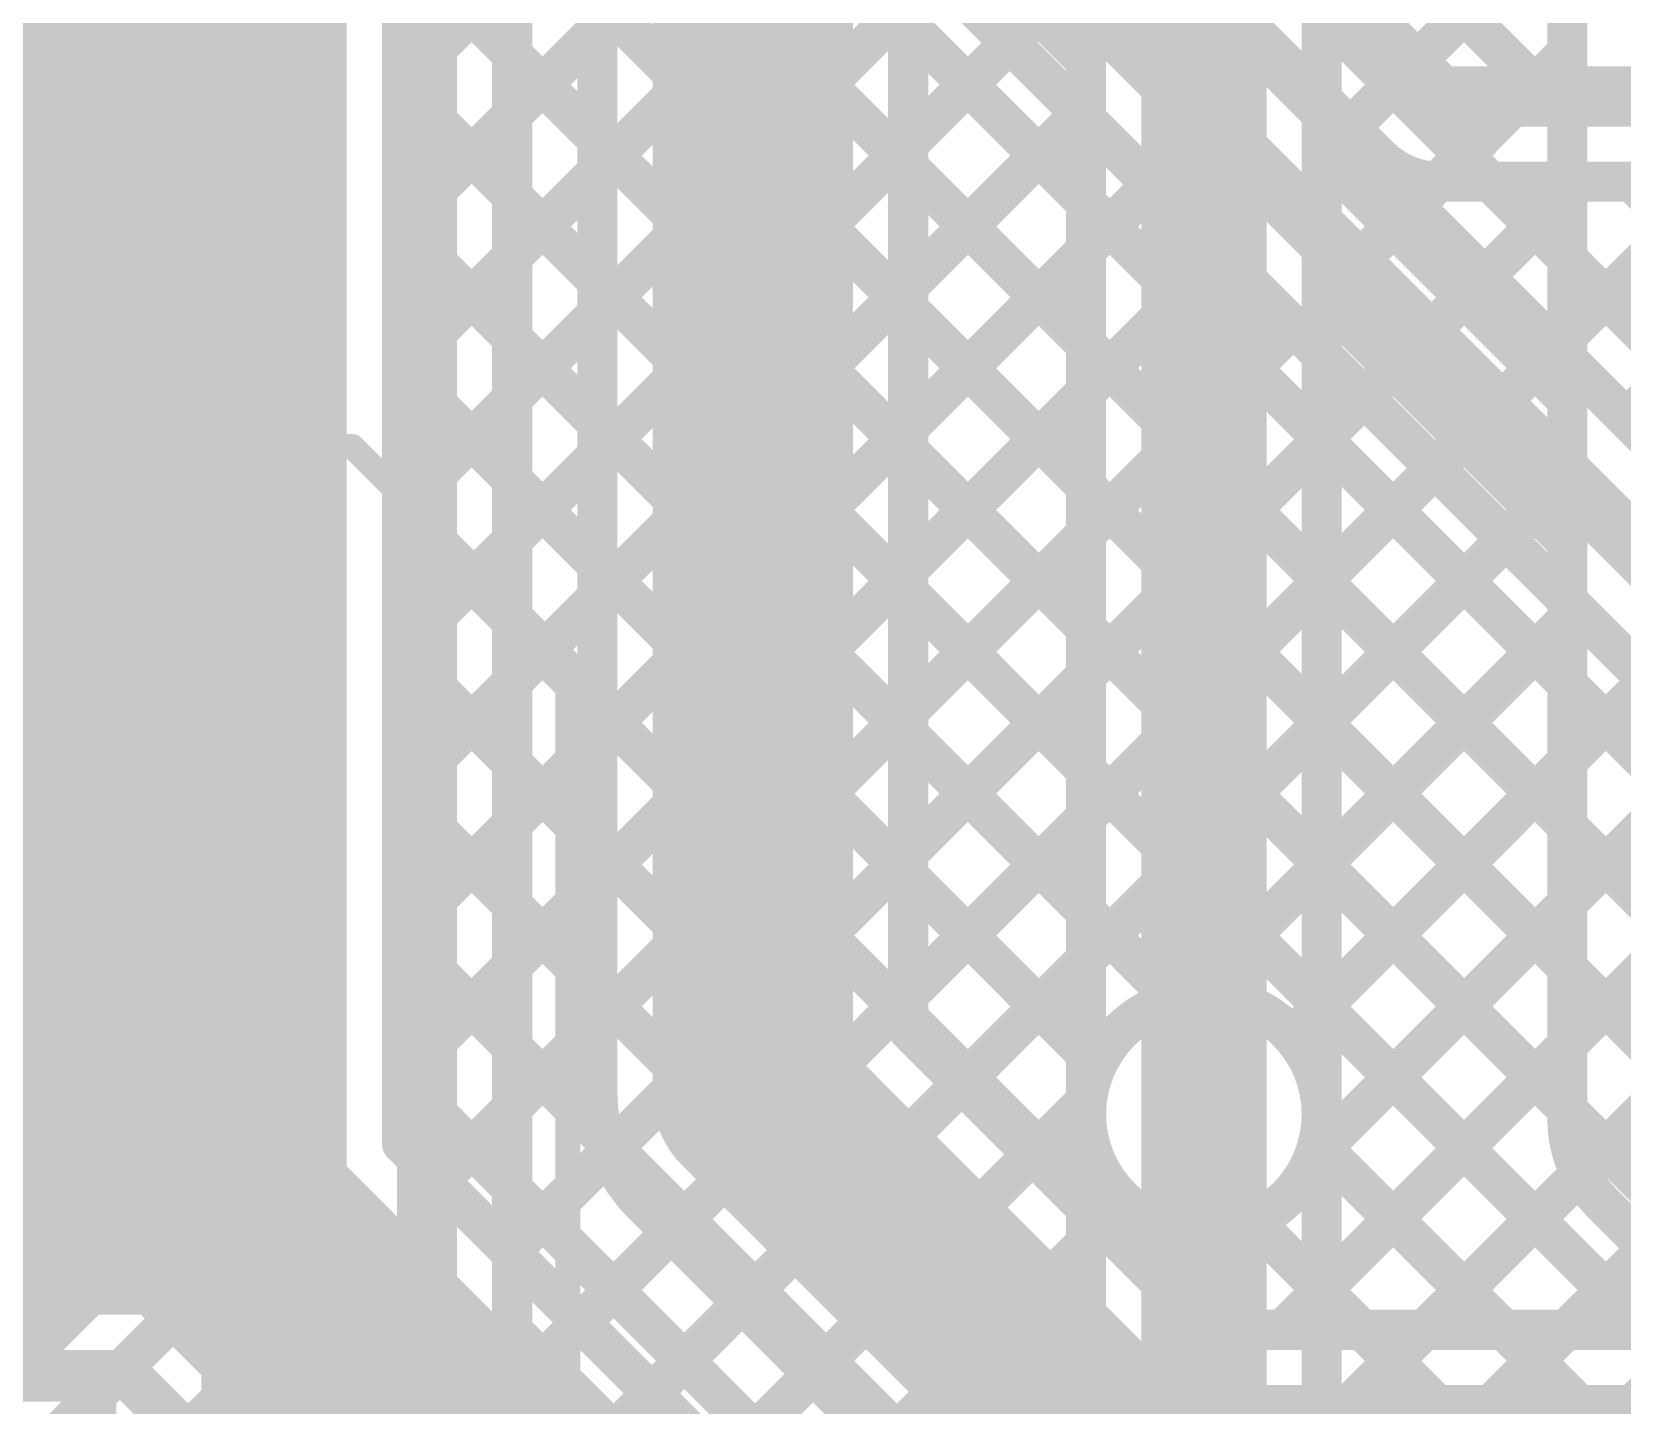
# Model space of a CAD drawing. Header units: millimetres. Extents: x 0 to 214, y 0 to 214.
# Drawn here: x 4.0042 to 4.3215, y 0.488 to 0.7619 of the extents above; entities that cross this region are included whole.
import ezdxf

# ---------------------------------------------------------------- set-up
doc = ezdxf.new("R2010")
doc.units = ezdxf.units.MM
doc.header["$MEASUREMENT"] = 0
for name, color, linetype in [('BottomLayer', 5, 'Continuous'), ('BottomSolder', 6, 'Continuous'), ('TopLayer', 1, 'Continuous'), ('TopOverlay', 2, 'Continuous'), ('TopPaste', 8, 'Continuous'), ('TopSolder', 216, 'Continuous'), ('ViaHoleLayer', 16, 'Continuous')]:
    doc.layers.add(name, color=color, linetype=linetype)

# ---------------------------------------------------------------- blocks, each defined once
blk = doc.blocks.new('UWX1E101MCL1GB_137')
at = {"layer": 'TopLayer'}
blk.add_hatch(color=1, dxfattribs=at).paths.add_polyline_path([(-0.03937, 0.06496), (-0.03937, -0.06496), (-0.24803, -0.06496), (-0.24803, 0.06496)])
at = {"layer": 'TopPaste'}
blk.add_hatch(color=8, dxfattribs=at).paths.add_polyline_path([(-0.03937, 0.06496), (-0.03937, -0.06496), (-0.24803, -0.06496), (-0.24803, 0.06496)])
at = {"layer": 'TopSolder'}
blk.add_hatch(color=216, dxfattribs=at).paths.add_polyline_path([(-0.03537, 0.06896), (-0.03537, -0.06896), (-0.25203, -0.06896), (-0.25203, 0.06896)])
at = {"layer": 'TopOverlay', "const_width": 0.005}
for points in [[(-0.167, 0.127), (-0.124, 0.17)], [(0.168, 0.17), (-0.124, 0.17)], [(-0.167, 0.086), (-0.167, 0.127)], [(-0.208, 0.074), (-0.208, 0.098)], [(-0.196, 0.086), (-0.22, 0.086)]]:
    blk.add_lwpolyline(points, dxfattribs=at)
at = {"layer": 'TopOverlay', "const_width": 0.0025}
for points in [[(-0.12525, 0.17, 1), (-0.12275, 0.17, 1)], [(-0.12525, 0.17, 1), (-0.12275, 0.17, 1)], [(-0.16825, 0.127, 1), (-0.16575, 0.127, 1)], [(-0.16825, 0.127, 1), (-0.16575, 0.127, 1)], [(-0.20925, 0.098, 1), (-0.20675, 0.098, 1)], [(-0.22125, 0.086, 1), (-0.21875, 0.086, 1)], [(-0.19725, 0.086, 1), (-0.19475, 0.086, 1)], [(-0.16825, 0.086, 1), (-0.16575, 0.086, 1)], [(-0.20925, 0.074, 1), (-0.20675, 0.074, 1)]]:
    blk.add_lwpolyline(points, format="xyb", close=True, dxfattribs=at)

msp = doc.modelspace()

# ---------------------------------------------------------------- hatches: boundary and pattern name
at = {"layer": 'BottomLayer'}
h = msp.add_hatch(color=5, dxfattribs=at)
edge = h.paths.add_edge_path()
edge.add_arc((4.238, 0.546), 0.01181, 0, 360)
at = {"layer": 'BottomSolder'}
h = msp.add_hatch(color=6, dxfattribs=at)
edge = h.paths.add_edge_path()
edge.add_arc((4.238, 0.546), 0.00991, 0, 360)
at = {"layer": 'TopLayer'}
msp.add_hatch(color=1, dxfattribs=at).paths.add_polyline_path([(3.755, 0.506), (4.067, 0.506), (4.067, 0.932), (3.755, 0.932)])
h = msp.add_hatch(color=1, dxfattribs=at)
edge = h.paths.add_edge_path()
edge.add_arc((4.238, 0.546), 0.01181, 0, 360)
at = {"layer": 'TopSolder'}
h = msp.add_hatch(color=216, dxfattribs=at)
edge = h.paths.add_edge_path()
edge.add_arc((4.238, 0.546), 0.00991, 0, 360)
at = {"layer": 'ViaHoleLayer'}
h = msp.add_hatch(color=16, dxfattribs=at)
edge = h.paths.add_edge_path()
edge.add_arc((4.238, 0.546), 0.00591, 0, 360)

# ---------------------------------------------------------------- linework, layer by layer
at = {"layer": 'BottomLayer'}
for points, const_width in [([(4.011, 0.547), (4.011, 2.504)], 0.012), ([(4.034, 0.531), (4.034, 2.494)], 0.012), ([(4.059, 0.192), (4.059, 2.482)], 0.012), ([(4.083, 0.18588), (4.083, 2.467)], 0.012), ([(4.125, 0.88204), (4.41104, 0.596)], 0.008), ([(4.108, 0.875), (4.404, 0.579)], 0.012), ([(4.1, 0.25817), (4.1, 0.85896)], 0.008), ([(4.1, 0.85896), (4.39198, 0.56698)], 0.008), ([(4.1, 0.84228), (4.5694, 0.37288)], 0.008), ([(4.1, 0.81399), (4.57466, 0.33934)], 0.008), ([(4.2265, 0.8075), (4.285, 0.749)], 0.012), ([(4.1, 0.74531), (4.15682, 0.80213)], 0.008), ([(4.21448, 0.79548), (4.27298, 0.73698)], 0.008), ([(4.1, 0.71703), (4.17097, 0.78799)], 0.008), ([(4.1, 0.78571), (4.44637, 0.43934)], 0.008), ([(4.1, 0.68874), (4.18511, 0.77385)], 0.008), ([(4.1, 0.66046), (4.19925, 0.75971)], 0.008), ([(4.1, 0.75742), (4.42023, 0.43719)], 0.008), ([(4.285, 0.749), (4.444, 0.749)], 0.012), ([(4.1, 0.63217), (4.21339, 0.74557)], 0.008), ([(4.1, 0.60389), (4.22753, 0.73142)], 0.008), ([(4.1, 0.72914), (4.40051, 0.42863)], 0.008), ([(4.27986, 0.72718), (4.28468, 0.732)], 0.008), ([(4.28506, 0.732), (4.4155, 0.732)], 0.008), ([(4.294, 0.71304), (4.31296, 0.732)], 0.008), ([(4.29513, 0.732), (4.43113, 0.596)], 0.008), ([(4.30814, 0.6989), (4.34125, 0.732)], 0.008), ([(4.32229, 0.68475), (4.36953, 0.732)], 0.008), ([(4.32341, 0.732), (4.45941, 0.596)], 0.008), ([(4.1, 0.57561), (4.24168, 0.71728)], 0.008), ([(4.1, 0.54732), (4.25582, 0.70314)], 0.008), ([(4.1, 0.70086), (4.23211, 0.56875)], 0.008), ([(4.1, 0.51904), (4.26996, 0.689)], 0.008), ([(4.1, 0.49075), (4.2841, 0.67486)], 0.008), ([(4.1, 0.67257), (4.21668, 0.55589)], 0.008), ([(4.1, 0.46247), (4.29825, 0.66071)], 0.008), ([(4.23514, 0.56933), (4.31239, 0.64657)], 0.008), ([(4.1, 0.64429), (4.2145, 0.52979)], 0.008), ([(4.25563, 0.56153), (4.32653, 0.63243)], 0.008), ([(4.2615, 0.53911), (4.34067, 0.61829)], 0.008), ([(4.1, 0.616), (4.2145, 0.5015)], 0.008), ([(4.2615, 0.51083), (4.35481, 0.60414)], 0.008), ([(4.2615, 0.48255), (4.36896, 0.59)], 0.008), ([(4.1, 0.58772), (4.2145, 0.47322)], 0.008), ([(4.2615, 0.45426), (4.3831, 0.57586)], 0.008), ([(4.2615, 0.42598), (4.39845, 0.56293)], 0.008), ([(4.1, 0.55943), (4.2145, 0.44493)], 0.008), ([(4.238, 0.364), (4.238, 0.546)], 0.025), ([(3.765, 0.301), (4.011, 0.547)], 0.012), ([(4.1, 0.43418), (4.21467, 0.54886)], 0.008), ([(4.2145, 0.364), (4.2145, 0.546)], 0.008), ([(4.2615, 0.37373), (4.2615, 0.546)], 0.008), ([(4.2615, 0.53936), (4.3851, 0.41576)], 0.008), ([(3.798, 0.295), (4.034, 0.531)], 0.012), ([(4.1, 0.53115), (4.2145, 0.41665)], 0.008), ([(4.1, 0.4059), (4.2145, 0.5204)], 0.008), ([(3.85482, 0.32778), (4.042, 0.51496)], 0.008), ([(4.042, 0.19904), (4.042, 0.51496)], 0.008), ([(4.2615, 0.51107), (4.37364, 0.39893)], 0.008), ([(4.03667, 0.50963), (4.042, 0.5043)], 0.008), ([(4.1, 0.50287), (4.2145, 0.38837)], 0.008), ([(4.02253, 0.49549), (4.042, 0.47601)], 0.008), ([(4.1, 0.37761), (4.2145, 0.49211)], 0.008), ([(3.87025, 0.31757), (4.042, 0.48932)], 0.008)]:
    msp.add_lwpolyline(points, dxfattribs=dict(at, const_width=const_width))
for points, const_width in [([(4.19725, 0.75971, 1), (4.20125, 0.75971, 1)], 0.004), ([(4.098, 0.75742, 1), (4.102, 0.75742, 1)], 0.004), ([(4.282, 0.749, 1), (4.288, 0.749, 1)], 0.006), ([(4.282, 0.749, 1), (4.288, 0.749, 1)], 0.006), ([(4.098, 0.74531, 1), (4.102, 0.74531, 1)], 0.004), ([(4.21139, 0.74557, 1), (4.21539, 0.74557, 1)], 0.004), ([(4.27098, 0.73698, 1), (4.27498, 0.73698, 1)], 0.004), ([(4.27098, 0.73698, 1), (4.27498, 0.73698, 1)], 0.004), ([(4.27098, 0.73698, 1), (4.27498, 0.73698, 1)], 0.004), ([(4.098, 0.72914, 1), (4.102, 0.72914, 1)], 0.004), ([(4.22553, 0.73142, 1), (4.22953, 0.73142, 1)], 0.004), ([(4.28268, 0.732, 1), (4.28668, 0.732, 1)], 0.004), ([(4.283, 0.732, 1), (4.287, 0.732, 1)], 0.004), ([(4.28306, 0.732, 1), (4.28706, 0.732, 1)], 0.004), ([(4.28306, 0.732, 1), (4.28706, 0.732, 1)], 0.004), ([(4.29313, 0.732, 1), (4.29713, 0.732, 1)], 0.004), ([(4.31096, 0.732, 1), (4.31496, 0.732, 1)], 0.004), ([(4.32141, 0.732, 1), (4.32541, 0.732, 1)], 0.004), ([(4.27786, 0.72718, 1), (4.28186, 0.72718, 1)], 0.004), ([(4.098, 0.71703, 1), (4.102, 0.71703, 1)], 0.004), ([(4.23968, 0.71728, 1), (4.24368, 0.71728, 1)], 0.004), ([(4.292, 0.71304, 1), (4.296, 0.71304, 1)], 0.004), ([(4.098, 0.70086, 1), (4.102, 0.70086, 1)], 0.004), ([(4.25382, 0.70314, 1), (4.25782, 0.70314, 1)], 0.004), ([(4.30614, 0.6989, 1), (4.31014, 0.6989, 1)], 0.004), ([(4.098, 0.68874, 1), (4.102, 0.68874, 1)], 0.004), ([(4.26796, 0.689, 1), (4.27196, 0.689, 1)], 0.004), ([(4.32029, 0.68475, 1), (4.32429, 0.68475, 1)], 0.004), ([(4.098, 0.67257, 1), (4.102, 0.67257, 1)], 0.004), ([(4.2821, 0.67486, 1), (4.2861, 0.67486, 1)], 0.004), ([(4.098, 0.66046, 1), (4.102, 0.66046, 1)], 0.004), ([(4.29625, 0.66071, 1), (4.30025, 0.66071, 1)], 0.004), ([(4.31039, 0.64657, 1), (4.31439, 0.64657, 1)], 0.004), ([(4.098, 0.64429, 1), (4.102, 0.64429, 1)], 0.004), ([(4.098, 0.63217, 1), (4.102, 0.63217, 1)], 0.004), ([(4.098, 0.616, 1), (4.102, 0.616, 1)], 0.004), ([(4.098, 0.60389, 1), (4.102, 0.60389, 1)], 0.004), ([(4.098, 0.58772, 1), (4.102, 0.58772, 1)], 0.004), ([(4.098, 0.57561, 1), (4.102, 0.57561, 1)], 0.004), ([(4.23011, 0.56875, 1), (4.23411, 0.56875, 1)], 0.004), ([(4.23314, 0.56933, 1), (4.23714, 0.56933, 1)], 0.004), ([(4.25363, 0.56153, 1), (4.25763, 0.56153, 1)], 0.004), ([(4.098, 0.55943, 1), (4.102, 0.55943, 1)], 0.004), ([(4.21468, 0.55589, 1), (4.21868, 0.55589, 1)], 0.004), ([(4.23175, 0.546, 1), (4.24425, 0.546, 1)], 0.0125), ([(4.008, 0.547, 1), (4.014, 0.547, 1)], 0.006), ([(4.008, 0.547, 1), (4.014, 0.547, 1)], 0.006), ([(4.21267, 0.54886, 1), (4.21667, 0.54886, 1)], 0.004), ([(4.098, 0.54732, 1), (4.102, 0.54732, 1)], 0.004), ([(4.2125, 0.546, 1), (4.2165, 0.546, 1)], 0.004), ([(4.2125, 0.546, 1), (4.2165, 0.546, 1)], 0.004), ([(4.2595, 0.546, 1), (4.2635, 0.546, 1)], 0.004), ([(4.2595, 0.546, 1), (4.2635, 0.546, 1)], 0.004), ([(4.2595, 0.53936, 1), (4.2635, 0.53936, 1)], 0.004), ([(4.2595, 0.53911, 1), (4.2635, 0.53911, 1)], 0.004), ([(4.031, 0.531, 1), (4.037, 0.531, 1)], 0.006), ([(4.031, 0.531, 1), (4.037, 0.531, 1)], 0.006), ([(4.098, 0.53115, 1), (4.102, 0.53115, 1)], 0.004), ([(4.2125, 0.52979, 1), (4.2165, 0.52979, 1)], 0.004), ([(4.2125, 0.5204, 1), (4.2165, 0.5204, 1)], 0.004), ([(4.098, 0.51904, 1), (4.102, 0.51904, 1)], 0.004), ([(4.04, 0.51496, 1), (4.044, 0.51496, 1)], 0.004), ([(4.04, 0.51496, 1), (4.044, 0.51496, 1)], 0.004), ([(4.2595, 0.51107, 1), (4.2635, 0.51107, 1)], 0.004), ([(4.2595, 0.51083, 1), (4.2635, 0.51083, 1)], 0.004), ([(4.03467, 0.50963, 1), (4.03867, 0.50963, 1)], 0.004), ([(4.04, 0.5043, 1), (4.044, 0.5043, 1)], 0.004), ([(4.098, 0.50287, 1), (4.102, 0.50287, 1)], 0.004), ([(4.2125, 0.5015, 1), (4.2165, 0.5015, 1)], 0.004), ([(4.02053, 0.49549, 1), (4.02453, 0.49549, 1)], 0.004), ([(4.2125, 0.49211, 1), (4.2165, 0.49211, 1)], 0.004), ([(4.04, 0.48932, 1), (4.044, 0.48932, 1)], 0.004), ([(4.098, 0.49075, 1), (4.102, 0.49075, 1)], 0.004)]:
    msp.add_lwpolyline(points, format="xyb", close=True, dxfattribs=dict(at, const_width=const_width))
at = {"layer": 'BottomLayer', "const_width": 0.008}
for points in [[(4.285, 0.732, -0.198911), (4.27298, 0.73698)], [(4.28506, 0.732, -0.199804), (4.27298, 0.73698)], [(4.2145, 0.546, -1), (4.2615, 0.546)]]:
    msp.add_lwpolyline(points, format="xyb", dxfattribs=at)
at = {"layer": 'TopLayer'}
for points, const_width in [([(4.238, 0.546), (4.238, 1.188)], 0.025), ([(4.2145, 0.546), (4.2145, 1.188)], 0.008), ([(4.2615, 0.546), (4.2615, 1.17827)], 0.008), ([(4.078, 0.54019), (4.078, 0.943)], 0.008), ([(4.148, 0.55), (4.148, 0.926)], 0.04), ([(4.179, 0.56284), (4.179, 0.926)], 0.008), ([(4.117, 0.55), (4.117, 0.91316)], 0.008), ([(4.2615, 0.76539), (4.3105, 0.81439)], 0.008), ([(4.2615, 0.79391), (4.3105, 0.74491)], 0.008), ([(4.078, 0.7516), (4.117, 0.7906)], 0.008), ([(4.179, 0.79156), (4.2145, 0.75606)], 0.008), ([(4.2615, 0.73711), (4.3105, 0.78611)], 0.008), ([(4.3105, 0.545), (4.3105, 0.782)], 0.008), ([(4.078, 0.77942), (4.117, 0.74042)], 0.008), ([(4.179, 0.73946), (4.2145, 0.77496)], 0.008), ([(4.2615, 0.76563), (4.3105, 0.71663)], 0.008), ([(4.078, 0.72331), (4.117, 0.76231)], 0.008), ([(4.179, 0.76328), (4.2145, 0.72778)], 0.008), ([(4.2615, 0.70882), (4.3105, 0.75782)], 0.008), ([(4.078, 0.75114), (4.117, 0.71214)], 0.008), ([(4.179, 0.71117), (4.2145, 0.74667)], 0.008), ([(4.2615, 0.73735), (4.3105, 0.68835)], 0.008), ([(4.078, 0.69503), (4.117, 0.73403)], 0.008), ([(4.179, 0.73499), (4.2145, 0.69949)], 0.008), ([(4.2615, 0.68054), (4.3105, 0.72954)], 0.008), ([(4.078, 0.72286), (4.117, 0.68386)], 0.008), ([(4.179, 0.68289), (4.2145, 0.71839)], 0.008), ([(4.2615, 0.70906), (4.3105, 0.66006)], 0.008), ([(4.078, 0.66674), (4.117, 0.70574)], 0.008), ([(4.179, 0.70671), (4.2145, 0.67121)], 0.008), ([(4.2615, 0.65225), (4.3105, 0.70125)], 0.008), ([(4.078, 0.69457), (4.117, 0.65557)], 0.008), ([(4.179, 0.6546), (4.2145, 0.6901)], 0.008), ([(4.179, 0.67842), (4.2145, 0.64292)], 0.008), ([(4.2615, 0.68078), (4.3105, 0.63178)], 0.008), ([(4.078, 0.63846), (4.117, 0.67746)], 0.008), ([(4.2615, 0.62397), (4.3105, 0.67297)], 0.008), ([(4.078, 0.66629), (4.117, 0.62729)], 0.008), ([(4.179, 0.62632), (4.2145, 0.66182)], 0.008), ([(4.179, 0.65014), (4.2145, 0.61464)], 0.008), ([(4.2615, 0.65249), (4.3105, 0.60349)], 0.008), ([(3.94681, 0.62619), (4.042, 0.531)], 0.05), ([(4.078, 0.61017), (4.117, 0.64917)], 0.008), ([(4.2615, 0.59568), (4.3105, 0.64468)], 0.008), ([(4.078, 0.638), (4.117, 0.599)], 0.008), ([(4.179, 0.59804), (4.2145, 0.63354)], 0.008), ([(4.179, 0.62186), (4.2145, 0.58636)], 0.008), ([(4.2615, 0.62421), (4.3105, 0.57521)], 0.008), ([(4.078, 0.58189), (4.117, 0.62089)], 0.008), ([(4.2615, 0.5674), (4.3105, 0.6164)], 0.008), ([(4.078, 0.60972), (4.117, 0.57072)], 0.008), ([(4.179, 0.56975), (4.2145, 0.60525)], 0.008), ([(4.2615, 0.59592), (4.3105, 0.54692)], 0.008), ([(4.078, 0.55361), (4.117, 0.59261)], 0.008), ([(4.179, 0.59357), (4.2145, 0.55807)], 0.008), ([(4.25992, 0.53754), (4.3105, 0.58811)], 0.008), ([(4.078, 0.58143), (4.11829, 0.54114)], 0.008), ([(4.18969, 0.55215), (4.2145, 0.57697)], 0.008), ([(4.2615, 0.56764), (4.32614, 0.503)], 0.008), ([(4.08544, 0.53276), (4.117, 0.56432)], 0.008), ([(4.148, 0.55), (4.226, 0.472)], 0.04), ([(4.179, 0.56529), (4.24129, 0.503)], 0.008), ([(4.179, 0.56284), (4.23884, 0.503)], 0.008), ([(4.25367, 0.503), (4.3105, 0.55983)], 0.008), ([(4.042, 0.52528), (4.042, 0.531)], 0.05), ([(4.078, 0.55315), (4.25612, 0.37503)], 0.008), ([(4.20383, 0.53801), (4.2145, 0.54868)], 0.008), ([(4.042, 0.52528), (4.122, 0.44528)], 0.05), ([(4.078, 0.54019), (4.14741, 0.47078)], 0.008), ([(4.26075, 0.54011), (4.29786, 0.503)], 0.008), ([(4.09958, 0.51861), (4.11928, 0.53832)], 0.008), ([(4.28195, 0.503), (4.31314, 0.53418)], 0.008), ([(4.1261, 0.52806), (4.20406, 0.4501)], 0.008), ([(4.21797, 0.52387), (4.22247, 0.52837)], 0.008), ([(4.3174, 0.52837), (4.34277, 0.503)], 0.008), ([(4.23211, 0.50973), (4.24646, 0.52408)], 0.008), ([(4.24789, 0.52468), (4.26957, 0.503)], 0.008), ([(4.11372, 0.50447), (4.1317, 0.52246)], 0.008), ([(4.31024, 0.503), (4.3265, 0.51926)], 0.008), ([(4.12786, 0.49033), (4.14585, 0.50831)], 0.008), ([(4.23884, 0.503), (4.34277, 0.503)], 0.008), ([(3.744, 0.495), (4.02137, 0.495)], 0.008), ([(4.01705, 0.49266), (4.0194, 0.495)], 0.008), ([(4.02137, 0.495), (4.086, 0.43037)], 0.008), ([(4.142, 0.47619), (4.15999, 0.49417)], 0.008), ([(3.74179, 0.49269), (4.01705, 0.49269)], 0.008), ([(4.01705, 0.48383), (4.01705, 0.49269)], 0.008), ([(4.226, 0.472), (4.885, 0.472)], 0.04)]:
    msp.add_lwpolyline(points, dxfattribs=dict(at, const_width=const_width))
for points, const_width in [([(4.2595, 0.76563, 1), (4.2635, 0.76563, 1)], 0.004), ([(4.2595, 0.76539, 1), (4.2635, 0.76539, 1)], 0.004), ([(4.115, 0.76231, 1), (4.119, 0.76231, 1)], 0.004), ([(4.177, 0.76328, 1), (4.181, 0.76328, 1)], 0.004), ([(4.3085, 0.75782, 1), (4.3125, 0.75782, 1)], 0.004), ([(4.2125, 0.75606, 1), (4.2165, 0.75606, 1)], 0.004), ([(4.076, 0.7516, 1), (4.08, 0.7516, 1)], 0.004), ([(4.076, 0.75114, 1), (4.08, 0.75114, 1)], 0.004), ([(4.2125, 0.74667, 1), (4.2165, 0.74667, 1)], 0.004), ([(4.3085, 0.74491, 1), (4.3125, 0.74491, 1)], 0.004), ([(4.115, 0.74042, 1), (4.119, 0.74042, 1)], 0.004), ([(4.177, 0.73946, 1), (4.181, 0.73946, 1)], 0.004), ([(4.2595, 0.73735, 1), (4.2635, 0.73735, 1)], 0.004), ([(4.2595, 0.73711, 1), (4.2635, 0.73711, 1)], 0.004), ([(4.115, 0.73403, 1), (4.119, 0.73403, 1)], 0.004), ([(4.177, 0.73499, 1), (4.181, 0.73499, 1)], 0.004), ([(4.3085, 0.72954, 1), (4.3125, 0.72954, 1)], 0.004), ([(4.2125, 0.72778, 1), (4.2165, 0.72778, 1)], 0.004), ([(4.076, 0.72331, 1), (4.08, 0.72331, 1)], 0.004), ([(4.076, 0.72286, 1), (4.08, 0.72286, 1)], 0.004), ([(4.2125, 0.71839, 1), (4.2165, 0.71839, 1)], 0.004), ([(4.3085, 0.71663, 1), (4.3125, 0.71663, 1)], 0.004), ([(4.115, 0.71214, 1), (4.119, 0.71214, 1)], 0.004), ([(4.177, 0.71117, 1), (4.181, 0.71117, 1)], 0.004), ([(4.2595, 0.70906, 1), (4.2635, 0.70906, 1)], 0.004), ([(4.2595, 0.70882, 1), (4.2635, 0.70882, 1)], 0.004), ([(4.115, 0.70574, 1), (4.119, 0.70574, 1)], 0.004), ([(4.177, 0.70671, 1), (4.181, 0.70671, 1)], 0.004), ([(4.3085, 0.70125, 1), (4.3125, 0.70125, 1)], 0.004), ([(4.2125, 0.69949, 1), (4.2165, 0.69949, 1)], 0.004), ([(4.076, 0.69503, 1), (4.08, 0.69503, 1)], 0.004), ([(4.076, 0.69457, 1), (4.08, 0.69457, 1)], 0.004), ([(4.2125, 0.6901, 1), (4.2165, 0.6901, 1)], 0.004), ([(4.3085, 0.68835, 1), (4.3125, 0.68835, 1)], 0.004), ([(4.115, 0.68386, 1), (4.119, 0.68386, 1)], 0.004), ([(4.177, 0.68289, 1), (4.181, 0.68289, 1)], 0.004), ([(4.177, 0.67842, 1), (4.181, 0.67842, 1)], 0.004), ([(4.2595, 0.68078, 1), (4.2635, 0.68078, 1)], 0.004), ([(4.2595, 0.68054, 1), (4.2635, 0.68054, 1)], 0.004), ([(4.115, 0.67746, 1), (4.119, 0.67746, 1)], 0.004), ([(4.3085, 0.67297, 1), (4.3125, 0.67297, 1)], 0.004), ([(4.2125, 0.67121, 1), (4.2165, 0.67121, 1)], 0.004), ([(4.076, 0.66674, 1), (4.08, 0.66674, 1)], 0.004), ([(4.076, 0.66629, 1), (4.08, 0.66629, 1)], 0.004), ([(4.2125, 0.66182, 1), (4.2165, 0.66182, 1)], 0.004), ([(4.3085, 0.66006, 1), (4.3125, 0.66006, 1)], 0.004), ([(4.115, 0.65557, 1), (4.119, 0.65557, 1)], 0.004), ([(4.177, 0.6546, 1), (4.181, 0.6546, 1)], 0.004), ([(4.177, 0.65014, 1), (4.181, 0.65014, 1)], 0.004), ([(4.2595, 0.65249, 1), (4.2635, 0.65249, 1)], 0.004), ([(4.2595, 0.65225, 1), (4.2635, 0.65225, 1)], 0.004), ([(4.115, 0.64917, 1), (4.119, 0.64917, 1)], 0.004), ([(4.3085, 0.64468, 1), (4.3125, 0.64468, 1)], 0.004), ([(4.2125, 0.64292, 1), (4.2165, 0.64292, 1)], 0.004), ([(4.076, 0.63846, 1), (4.08, 0.63846, 1)], 0.004), ([(4.076, 0.638, 1), (4.08, 0.638, 1)], 0.004), ([(4.2125, 0.63354, 1), (4.2165, 0.63354, 1)], 0.004), ([(4.3085, 0.63178, 1), (4.3125, 0.63178, 1)], 0.004), ([(4.115, 0.62729, 1), (4.119, 0.62729, 1)], 0.004), ([(4.177, 0.62632, 1), (4.181, 0.62632, 1)], 0.004), ([(4.177, 0.62186, 1), (4.181, 0.62186, 1)], 0.004), ([(4.2595, 0.62421, 1), (4.2635, 0.62421, 1)], 0.004), ([(4.2595, 0.62397, 1), (4.2635, 0.62397, 1)], 0.004), ([(4.115, 0.62089, 1), (4.119, 0.62089, 1)], 0.004), ([(4.3085, 0.6164, 1), (4.3125, 0.6164, 1)], 0.004), ([(4.2125, 0.61464, 1), (4.2165, 0.61464, 1)], 0.004), ([(4.076, 0.61017, 1), (4.08, 0.61017, 1)], 0.004), ([(4.076, 0.60972, 1), (4.08, 0.60972, 1)], 0.004), ([(4.2125, 0.60525, 1), (4.2165, 0.60525, 1)], 0.004), ([(4.3085, 0.60349, 1), (4.3125, 0.60349, 1)], 0.004), ([(4.115, 0.599, 1), (4.119, 0.599, 1)], 0.004), ([(4.177, 0.59804, 1), (4.181, 0.59804, 1)], 0.004), ([(4.2595, 0.59592, 1), (4.2635, 0.59592, 1)], 0.004), ([(4.2595, 0.59568, 1), (4.2635, 0.59568, 1)], 0.004), ([(4.115, 0.59261, 1), (4.119, 0.59261, 1)], 0.004), ([(4.177, 0.59357, 1), (4.181, 0.59357, 1)], 0.004), ([(4.2125, 0.58636, 1), (4.2165, 0.58636, 1)], 0.004), ([(4.3085, 0.58811, 1), (4.3125, 0.58811, 1)], 0.004), ([(4.076, 0.58189, 1), (4.08, 0.58189, 1)], 0.004), ([(4.076, 0.58143, 1), (4.08, 0.58143, 1)], 0.004), ([(4.2125, 0.57697, 1), (4.2165, 0.57697, 1)], 0.004), ([(4.3085, 0.57521, 1), (4.3125, 0.57521, 1)], 0.004), ([(4.115, 0.57072, 1), (4.119, 0.57072, 1)], 0.004), ([(4.177, 0.56975, 1), (4.181, 0.56975, 1)], 0.004), ([(4.2595, 0.56764, 1), (4.2635, 0.56764, 1)], 0.004), ([(4.2595, 0.5674, 1), (4.2635, 0.5674, 1)], 0.004), ([(4.115, 0.56432, 1), (4.119, 0.56432, 1)], 0.004), ([(4.138, 0.55, 1), (4.158, 0.55, 1)], 0.02), ([(4.138, 0.55, 1), (4.158, 0.55, 1)], 0.02), ([(4.177, 0.56529, 1), (4.181, 0.56529, 1)], 0.004), ([(4.177, 0.56284, 1), (4.181, 0.56284, 1)], 0.004), ([(4.177, 0.56284, 1), (4.181, 0.56284, 1)], 0.004), ([(4.2125, 0.55807, 1), (4.2165, 0.55807, 1)], 0.004), ([(4.3085, 0.55983, 1), (4.3125, 0.55983, 1)], 0.004), ([(4.23175, 0.546, 1), (4.24425, 0.546, 1)], 0.0125), ([(4.0295, 0.531, 1), (4.0545, 0.531, 1)], 0.025), ([(4.0295, 0.531, 1), (4.0545, 0.531, 1)], 0.025), ([(4.076, 0.55361, 1), (4.08, 0.55361, 1)], 0.004), ([(4.076, 0.55315, 1), (4.08, 0.55315, 1)], 0.004), ([(4.18769, 0.55215, 1), (4.19169, 0.55215, 1)], 0.004), ([(4.115, 0.55, 1), (4.119, 0.55, 1)], 0.004), ([(4.115, 0.55, 1), (4.119, 0.55, 1)], 0.004), ([(4.115, 0.55, 1), (4.119, 0.55, 1)], 0.004), ([(4.2125, 0.54868, 1), (4.2165, 0.54868, 1)], 0.004), ([(4.0295, 0.52528, 1), (4.0545, 0.52528, 1)], 0.025), ([(4.0295, 0.52528, 1), (4.0545, 0.52528, 1)], 0.025), ([(4.2125, 0.546, 1), (4.2165, 0.546, 1)], 0.004), ([(4.2125, 0.546, 1), (4.2165, 0.546, 1)], 0.004), ([(4.2595, 0.546, 1), (4.2635, 0.546, 1)], 0.004), ([(4.2595, 0.546, 1), (4.2635, 0.546, 1)], 0.004), ([(4.3085, 0.54692, 1), (4.3125, 0.54692, 1)], 0.004), ([(4.3085, 0.545, 1), (4.3125, 0.545, 1)], 0.004), ([(4.3085, 0.545, 1), (4.3125, 0.545, 1)], 0.004), ([(4.3085, 0.545, 1), (4.3125, 0.545, 1)], 0.004), ([(4.076, 0.54019, 1), (4.08, 0.54019, 1)], 0.004), ([(4.076, 0.54019, 1), (4.08, 0.54019, 1)], 0.004), ([(4.11629, 0.54114, 1), (4.12029, 0.54114, 1)], 0.004), ([(4.25875, 0.54011, 1), (4.26275, 0.54011, 1)], 0.004), ([(4.11728, 0.53832, 1), (4.12128, 0.53832, 1)], 0.004), ([(4.20183, 0.53801, 1), (4.20583, 0.53801, 1)], 0.004), ([(4.25792, 0.53754, 1), (4.26192, 0.53754, 1)], 0.004), ([(4.08344, 0.53276, 1), (4.08744, 0.53276, 1)], 0.004), ([(4.31114, 0.53418, 1), (4.31514, 0.53418, 1)], 0.004), ([(4.12408, 0.52808, 1), (4.12808, 0.52808, 1)], 0.004), ([(4.1241, 0.52806, 1), (4.1281, 0.52806, 1)], 0.004), ([(4.1241, 0.52806, 1), (4.1281, 0.52806, 1)], 0.004), ([(4.22047, 0.52837, 1), (4.22447, 0.52837, 1)], 0.004), ([(4.31538, 0.52838, 1), (4.31938, 0.52838, 1)], 0.004), ([(4.3154, 0.52837, 1), (4.3194, 0.52837, 1)], 0.004), ([(4.3154, 0.52837, 1), (4.3194, 0.52837, 1)], 0.004), ([(4.21597, 0.52387, 1), (4.21997, 0.52387, 1)], 0.004), ([(4.24446, 0.52408, 1), (4.24846, 0.52408, 1)], 0.004), ([(4.24589, 0.52468, 1), (4.24989, 0.52468, 1)], 0.004), ([(4.1297, 0.52246, 1), (4.1337, 0.52246, 1)], 0.004), ([(4.09758, 0.51861, 1), (4.10158, 0.51861, 1)], 0.004), ([(4.14385, 0.50831, 1), (4.14785, 0.50831, 1)], 0.004), ([(4.23011, 0.50973, 1), (4.23411, 0.50973, 1)], 0.004), ([(4.11172, 0.50447, 1), (4.11572, 0.50447, 1)], 0.004), ([(4.23684, 0.503, 1), (4.24084, 0.503, 1)], 0.004), ([(4.23684, 0.503, 1), (4.24084, 0.503, 1)], 0.004), ([(4.23929, 0.503, 1), (4.24329, 0.503, 1)], 0.004), ([(4.25167, 0.503, 1), (4.25567, 0.503, 1)], 0.004), ([(4.26757, 0.503, 1), (4.27157, 0.503, 1)], 0.004), ([(4.27995, 0.503, 1), (4.28395, 0.503, 1)], 0.004), ([(4.29586, 0.503, 1), (4.29986, 0.503, 1)], 0.004), ([(4.30824, 0.503, 1), (4.31224, 0.503, 1)], 0.004), ([(4.01739, 0.495, 1), (4.0214, 0.495, 1)], 0.004), ([(4.01937, 0.495, 1), (4.02337, 0.495, 1)], 0.004), ([(4.01937, 0.495, 1), (4.02337, 0.495, 1)], 0.004), ([(4.15799, 0.49417, 1), (4.16199, 0.49417, 1)], 0.004), ([(4.01505, 0.49269, 1), (4.01905, 0.49269, 1)], 0.004), ([(4.01505, 0.49269, 1), (4.01905, 0.49269, 1)], 0.004), ([(4.01505, 0.49266, 1), (4.01905, 0.49266, 1)], 0.004), ([(4.12586, 0.49033, 1), (4.12986, 0.49033, 1)], 0.004), ([(4.216, 0.472, 1), (4.236, 0.472, 1)], 0.02), ([(4.216, 0.472, 1), (4.236, 0.472, 1)], 0.02)]:
    msp.add_lwpolyline(points, format="xyb", close=True, dxfattribs=dict(at, const_width=const_width))
at = {"layer": 'TopLayer', "const_width": 0.008}
for points in [[(4.12608, 0.52808, -0.198912), (4.117, 0.55)], [(4.1261, 0.52806, -0.199163), (4.117, 0.55)], [(4.2615, 0.546, -1), (4.2145, 0.546)], [(4.31738, 0.52838, -0.198912), (4.3105, 0.545)], [(4.3174, 0.52837, -0.199188), (4.3105, 0.545)]]:
    msp.add_lwpolyline(points, format="xyb", dxfattribs=at)

# ---------------------------------------------------------------- block references
at = {"rotation": 270}
msp.add_blockref('UWX1E101MCL1GB_137', (3.94109, 0.5122), dxfattribs=at)

doc.saveas('drawing.dxf')
